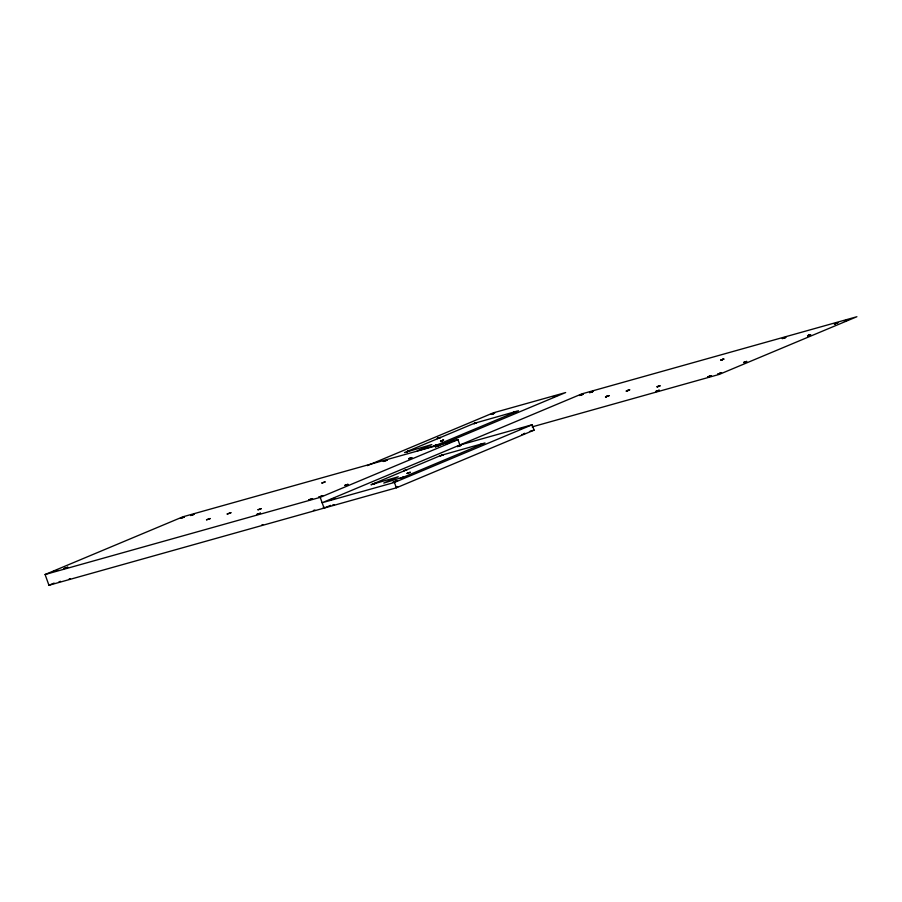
<?xml version="1.0" encoding="UTF-8"?>
<svg xmlns="http://www.w3.org/2000/svg" width="902" height="902" viewBox="0 0 902 902"><rect width="100%" height="100%" fill="white"/><g stroke="black" fill="none" stroke-linecap="round" stroke-linejoin="round"><path stroke-width="1.35" d="M491.579 414.108L491.004 414.435L494.724 413.082L491.579 414.108L494.104 413.398M407.163 451.541L406.633 451.801L409.858 450.662L407.163 451.541L409.328 450.932M437.808 438.304L437.278 438.564L440.503 437.425L437.808 438.304L439.973 437.695M474.982 423.151C470.968 424.797 479.436 421.865 475.816 422.858M441.01 440.965L440.48 441.225L443.705 440.086L441.01 440.965L443.175 440.356M435.531 445.487C439.522 443.852 431.1 446.783 434.696 445.78M513.633 412.394L513.137 412.676L516.327 411.515L513.633 412.394L515.797 411.786M553.738 396.666L553.129 396.981L556.895 395.651L553.738 396.666L556.275 395.955M579.997 395.177L579.411 395.504L583.143 394.151L579.997 395.177L582.523 394.467M333.447 504.692L332.872 505.03L334.135 504.669M590.111 392.336L589.536 392.663L593.257 391.321L590.111 392.336L592.648 391.626M606.02 396.632L605.445 396.959L609.166 395.617L606.02 396.632L608.546 395.922M525.02 433.4L523.837 433.873M626.687 390.837L626.078 391.141L629.833 389.811L626.687 390.837L629.224 390.126M657.423 386.631L656.927 386.913L660.117 385.763L657.423 386.631L659.587 386.022M721.307 359.875L720.777 360.146L724.002 359.007L721.307 359.875L723.472 359.267M656.261 391.299L655.641 391.603L659.407 390.273L656.261 391.299L658.787 390.589M782.823 338.284L782.203 338.588L785.969 337.269L782.823 338.284L785.349 337.573M708.296 376.698L707.687 377.013L711.452 375.683L708.296 376.698L710.832 375.987M744.161 362.3L743.631 362.57L746.856 361.431L744.161 362.3L746.326 361.691M718.42 373.856L717.8 374.172L721.566 372.842L718.42 373.856L720.946 373.146M834.869 323.683L834.249 323.998L838.014 322.668L834.869 323.683L837.394 322.972M808.045 335.544L807.515 335.815L810.74 334.676L808.045 335.544L810.21 334.935M844.982 320.841L844.373 321.157L848.128 319.827L844.982 320.841L847.519 320.131M459.885 445.036L532.169 424.752L534.085 430.13L396.339 487.824L48.945 585.274L45.1 574.518L182.847 516.823L457.957 439.657L460.099 445.633M48.945 585.274L54.143 583.087M367.328 465.624L493.371 412.823L565.655 392.55L439.612 445.351M491.443 414.334L494.24 413.161M437.695 438.496L440.086 437.493M407.05 451.733L409.44 450.729M474.125 423.647L476.515 422.643M440.898 441.157L443.288 440.153M513.52 412.586L515.91 411.583M433.986 446.005L436.388 445.002M553.614 396.903L556.41 395.73M45.1 574.518L320.21 497.352L457.957 439.657M579.862 395.403L582.658 394.23M589.976 392.573L592.772 391.4M330.56 505.379L324.066 508.097L320.21 497.352M532.135 426.883L719.153 374.431L856.9 316.726L581.79 393.903L322.138 502.73L394.422 482.446L532.169 424.752M605.885 396.857L608.681 395.696M626.563 391.062L629.348 389.889M657.31 386.834L659.7 385.83M721.183 360.078L723.584 359.075M656.126 391.524L658.922 390.352M782.688 338.509L785.484 337.348M708.171 376.923L710.968 375.762M834.733 323.919L837.53 322.747M744.049 362.503L746.439 361.499M807.933 335.747L810.323 334.743M718.285 374.093L721.081 372.921M844.858 321.078L847.643 319.906M375.491 483.269L376.371 482.863L373.169 484.024L398.278 476.786L383.756 483.066L403.307 477.135L400.082 478.274L401.198 477.981M398.143 486.55L396.294 487.238M60.457 581.316L59.025 581.835M475.512 422.812L404.479 452.567L431.776 444.585L417.254 450.865L435.114 445.644M435.023 445.78L518.481 410.76L475.399 423.004M70.119 578.656L69.138 579.005M375.548 483.404L370.993 484.769L441.033 455.375L484.994 442.961L401.537 477.981M262.82 524.603L261.851 524.941M314.866 510.002L313.445 510.487M396.474 486.922L397.455 486.573M523.532 433.727L524.457 433.411M324.495 507.341L323.198 507.77M522.416 434.358L521.762 434.55M474.238 423.444L476.403 422.835M434.11 445.802L436.275 445.193M530.072 431.257L534.085 430.13M394.422 482.446L396.339 487.824M53.951 571.361L57.627 570.098L53.951 571.361M64.076 568.519L67.751 567.257L64.076 568.519M180.524 518.346L184.2 517.083L180.524 518.346M190.638 515.504L194.313 514.241L190.638 515.504M206.547 519.8L210.222 518.537L206.547 519.8M227.214 514.005L230.889 512.742L227.214 514.005M258.017 509.765L261.174 508.683L258.017 509.765M256.788 514.467L260.464 513.204L256.788 514.467M321.901 483.01L325.058 481.927L321.901 483.01M308.834 499.866L312.509 498.603L308.834 499.866M318.947 497.036L322.623 495.762L318.947 497.036M344.767 485.434L347.913 484.351L344.767 485.434M330.989 499.561L334.665 498.299L330.989 499.561M383.35 461.452L387.026 460.189L383.35 461.452M408.64 458.678L411.797 457.596L408.64 458.678M435.395 446.851L439.071 445.588L435.395 446.851M403.859 470.72L407.016 469.626L403.859 470.72M393.159 482.13L396.835 480.867L393.159 482.13M445.509 444.021L449.185 442.747L445.509 444.021M407.061 473.37L410.218 472.287L407.061 473.37M440.289 455.86L443.446 454.777L440.289 455.86M457.562 446.558L461.238 445.284L457.562 446.558M479.684 444.81L482.841 443.728L479.684 444.81M519.721 429.115L523.397 427.852L519.721 429.115"/></g></svg>
